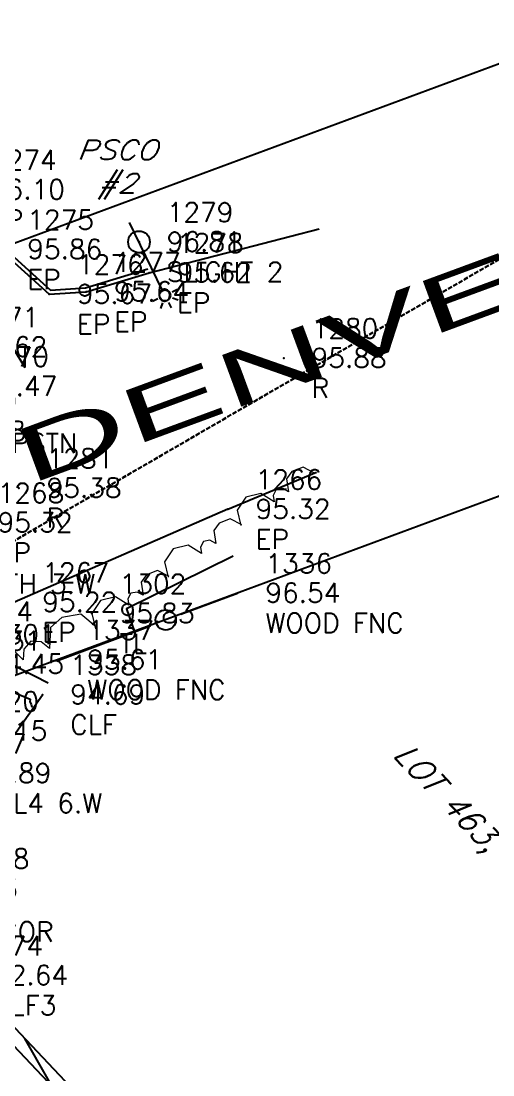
# Model space of a CAD drawing. Header units: feet. Extents: x 1023941 to 1026768, y 90264 to 94497.
# Drawn here: x 1025686.5 to 1025744.7, y 93540.8 to 93670.9 of the extents above; entities that cross this region are included whole.
import ezdxf
from ezdxf.enums import TextEntityAlignment as Align

# ---------------------------------------------------------------- set-up
doc = ezdxf.new("R2010")
doc.units = ezdxf.units.FT
doc.header["$MEASUREMENT"] = 0
doc.set_wipeout_variables(frame=1)
doc.linetypes.add('DASHED', pattern=[0.75, 0.5, -0.25])
for name, color, linetype in [('DESC', 6, 'Continuous'), ('E2BDL', 5, 'Continuous'), ('E3BDL', 6, 'Continuous'), ('E6ABT-L', 4, 'Continuous'), ('E6RWL', 10, 'Continuous'), ('E6TOS', 9, 'Continuous'), ('E6TOS-R', 9, 'Continuous'), ('E6TRL', 9, 'Continuous'), ('E7B-T', 3, 'Continuous'), ('E7EPL', 10, 'Continuous'), ('E7FCL', 10, 'Continuous'), ('E7FCL-CLF', 10, 'CLF'), ('E7SNT', 3, 'Continuous'), ('E7UTS', 10, 'Continuous'), ('E7UTT', 10, 'Continuous'), ('ELEV', 9, 'Continuous'), ('F1-E1COL', 11, 'Continuous'), ('F1-E6COL', 9, 'Continuous'), ('PNTS', 6, 'Continuous'), ('W6TVL', 10, 'DASHED')]:
    doc.layers.add(name, color=color, linetype=linetype)
doc.styles.add('200BT', font='swiss.ttf', dxfattribs={"width": 2, "height": 6.8})
doc.styles.add('60S', font='simplex.shx', dxfattribs={"width": 1.15, "oblique": 22, "height": 2.4})
doc.styles.add('80SL', font='simplex.shx', dxfattribs={"oblique": 22, "height": 2.8})
doc.styles.add('S6', font='SIMPLEX', dxfattribs={"height": 0.083333})
doc.linetypes.add('CLF', pattern='A,0.28,-0.017891,["X",Standard,S=0.065,R=0,X=0,Y=-0.024733],-0.0663', length=0.364191)

# ---------------------------------------------------------------- blocks, each defined once
blk = doc.blocks.new('*U347')
at = {"layer": 'F1-E6COL', "elevation": 96, "flags": 128}
blk.add_lwpolyline([(1025712.7, 93604.83), (1025699.54, 93598.34), (1025700.51, 93595.49)], dxfattribs=at)
blk = doc.blocks.new('*U344')
at = {"layer": 'F1-E6COL', "elevation": 94, "flags": 128}
blk.add_lwpolyline([(1025596.54, 93621.25), (1025604.24, 93613.21), (1025604.8, 93612.61), (1025612.23, 93602.63), (1025610.99, 93602.57), (1025610.14, 93602.56), (1025610.23, 93601.65), (1025610.06, 93600.54), (1025613.37, 93595.67), (1025614.16, 93595.04), (1025615.69, 93594.8), (1025615.83, 93595.03), (1025616.88, 93595.64), (1025617.68, 93596.6), (1025617.78, 93596.86), (1025623.62, 93594.81), (1025630.13, 93595.51), (1025632.67, 93595.33), (1025634.52, 93595.45), (1025639.14, 93594.08), (1025642.77, 93594.8), (1025642.9, 93594.29), (1025642.95, 93593.15), (1025643.25, 93592.74), (1025643.91, 93592), (1025642.72, 93589.19), (1025647.36, 93585.84), (1025649.54, 93586.92), (1025652.38, 93588.41), (1025656.46, 93590.6), (1025664.89, 93591.96), (1025671.3, 93590.69), (1025674.69, 93591.2), (1025678.97, 93590.8), (1025687.66, 93587.16), (1025687.61, 93586.85), (1025687.78, 93586.57), (1025687.86, 93586.19)], dxfattribs=at)
blk = doc.blocks.new('*U343')
at = {"layer": 'F1-E1COL', "elevation": 95, "flags": 128}
for points in [[(1025599.73, 93623.15), (1025605.47, 93617.17), (1025607.63, 93614.83), (1025615.15, 93604.74), (1025615.7, 93604.09)], [(1025617.82, 93601.63), (1025619.46, 93599.71), (1025623.69, 93598.24), (1025630.27, 93598.94), (1025634.57, 93599.26), (1025635.6, 93598.69), (1025641.02, 93597.08), (1025648.29, 93598.52), (1025648.55, 93597.5), (1025648.57, 93596.97), (1025649.2, 93596.12), (1025649.5, 93595.79), (1025647.11, 93590.16), (1025648.42, 93589.22), (1025649.03, 93589.52), (1025653.16, 93591.68), (1025654.86, 93592.6), (1025665.38, 93594.3), (1025673.37, 93592.72), (1025674.2, 93592.84), (1025675.94, 93592.68), (1025677.34, 93593.3), (1025683.86, 93596.97), (1025685.58, 93593.99), (1025684.91, 93591.75), (1025689.87, 93589.17)]]:
    blk.add_lwpolyline(points, dxfattribs=at)
at = {"layer": 'F1-E1COL', "insert": (1025616.76, 93602.86, 95), "char_height": 1, "attachment_point": 5, "rotation": 310.6237}
blk.add_mtext('{95.00}', dxfattribs=at)
blk = doc.blocks.new('*U257')
at = {"layer": 'F1-E6COL', "elevation": 92, "flags": 128}
blk.add_lwpolyline([(1025729.09, 93500.67), (1025722.02, 93502.57), (1025709.5, 93502.08), (1025709.28, 93502.05), (1025708.77, 93502.24), (1025706.64, 93505.16), (1025699.49, 93517.05), (1025694.53, 93523.98), (1025692.81, 93535.04), (1025687.01, 93545.26)], dxfattribs=at)
blk = doc.blocks.new('*U256')
at = {"layer": 'F1-E6COL', "elevation": 93, "flags": 128}
blk.add_lwpolyline([(1025733.97, 93495.49), (1025722.33, 93498.61), (1025711.83, 93498.2), (1025709.21, 93497.77), (1025703.22, 93500.06), (1025691.82, 93515.64), (1025689.81, 93517.74), (1025689.85, 93519.77), (1025689.18, 93522.83), (1025686.93, 93537.26), (1025678.37, 93552.36), (1025669.82, 93558.41), (1025668.96, 93559.05), (1025668.77, 93559.08), (1025655.91, 93558.01), (1025654.81, 93557.22), (1025652.87, 93556.53), (1025642.19, 93554.12), (1025630.25, 93554.53), (1025624.42, 93553.08), (1025621.78, 93548.5)], dxfattribs=at)
blk = doc.blocks.new('*U254')
at = {"layer": 'F1-E6COL', "elevation": 94, "flags": 128}
blk.add_lwpolyline([(1025738.85, 93490.3), (1025722.65, 93494.64), (1025714.16, 93494.31), (1025709.14, 93493.5), (1025697.67, 93497.88), (1025690.56, 93507.6), (1025684.57, 93513.84), (1025684.7, 93519.9), (1025682.68, 93529.03), (1025681.05, 93539.49), (1025674.85, 93550.42), (1025667.99, 93555.27), (1025656.21, 93553.98), (1025653.9, 93553.82), (1025642.34, 93552.19), (1025641.19, 93551.94), (1025640.46, 93551.96), (1025624.43, 93547.97), (1025623.28, 93545.97)], dxfattribs=at)
blk = doc.blocks.new('TREE2')
at = {"color": 0, "linetype": 'ByBlock', "lineweight": 0}
for points in [[(0.2204, 0.0082), (0.1877, 0.0898), (0.1061, 0.1224), (0.0245, 0.0898), (-0.0082, 0.0082)], [(0.4978, 0.0082), (0.4652, 0.0735), (0.3999, 0.0898), (0.3509, 0.0735), (0.3183, 0.0082)], [(0.3183, 0.0082), (0.302, 0.0408), (0.2693, 0.0571), (0.2367, 0.0408), (0.2204, 0.0082)]]:
    blk.add_lwpolyline(points, dxfattribs=at)
blk = doc.blocks.new('SLIGHT')
for p, q in [((0.1834, 0.0243), (0.1834, 0.043)), ((0.1665, 0), (-0.0667, 0)), ((0.2006, 0.0172), (0.2138, 0.0304)), ((0.2078, 0), (0.2264, 0)), ((0.1834, -0.0243), (0.1834, -0.043)), ((0.2006, -0.0172), (0.2138, -0.0304))]:
    blk.add_line(p, q)
for centre, radius in [((0, 0), 0.0335), ((0.1834, 0), 0.0169)]:
    blk.add_circle(centre, radius)
blk = doc.blocks.new('POINT')
blk.add_point((0, 0))
at = {"layer": 'DESC', "style": 'S6'}
blk.add_attdef('DESC', (0.1191, -0.1698), '', height=0.0833, dxfattribs=at)
at = {"layer": 'ELEV', "style": 'S6'}
blk.add_attdef('ELEV', (0.1191, -0.0403), '', height=0.0833, dxfattribs=at)
at = {"layer": 'PNTS', "style": 'S6'}
blk.add_attdef('POINT', (0.1191, 0.0855), '', height=0.0833, dxfattribs=at)
blk = doc.blocks.new('CHAIN')
blk.add_circle((0, 0), 0.0313)

msp = doc.modelspace()

# ---------------------------------------------------------------- linework, layer by layer
at = {"layer": 'E2BDL'}
msp.add_line((1025615.9146, 93617.56993), (1025852.69347, 93368.86838), dxfattribs=at)
at = {"layer": 'E3BDL'}
for p, q in [((1025779.5567, 93678.23788), (1025620.17122, 93619.14801)), ((1025657.45966, 93579.64663), (1025772.2732, 93622.2121))]:
    msp.add_line(p, q, dxfattribs=at)
at = {"layer": 'E6RWL', "linetype": 'Continuous', "ltscale": 0.4}
msp.add_lwpolyline([(1025684.30466, 93642.97436), (1025690.17049, 93637.68362), (1025694.47599, 93637.95804), (1025702.1707, 93640.29603)], dxfattribs=at)
at = {"layer": 'E7EPL'}
for p, q in [((1025702.31606, 93639.81763), (1025723.28896, 93645.23602)), ((1025712.02134, 93610.61658), (1025722.98, 93615.19))]:
    msp.add_line(p, q, dxfattribs=at)
msp.add_lwpolyline([(1025712.02134, 93610.61658), (1025685.71767, 93599.1236), (1025680.18936, 93608.96221), (1025674.45023, 93620.23276), (1025678.31433, 93625.79614), (1025677.0742, 93630.65217), (1025674.2007, 93637.37627), (1025669.94345, 93643.83171), (1025679.2492, 93650.07447), (1025683.86388, 93642.69859), (1025689.99204, 93637.17123), (1025694.56577, 93637.46275), (1025702.31606, 93639.81763)], dxfattribs=at)
at = {"layer": 'E7FCL'}
for p, q in [((1025706.25059, 93597.64677), (1025713.24255, 93600.26796)), ((1025691.26876, 93592.03029), (1025702.50513, 93596.24265))]:
    msp.add_line(p, q, dxfattribs=at)
at = {"layer": 'E7FCL-CLF', "flags": 128}
msp.add_lwpolyline([(1025769.92767, 93495.4913), (1025751.75303, 93477.13014), (1025739.5693, 93489.53454), (1025721.52201, 93508.72568), (1025698.80286, 93532.77951), (1025679.64511, 93553.05915), (1025671.06743, 93562.15088), (1025674.86833, 93567.43692)], dxfattribs=at)

# ---------------------------------------------------------------- block references
at = {"layer": 'E6TOS', "xscale": 28.80000000004657, "yscale": 28.80000000000291, "zscale": 28.79999999999999}
for p, values in [((1025679.2492, 93650.07447), {'ELEV': '96.10', 'POINT': '1274', 'DESC': 'EP'}), ((1025683.86388, 93642.69859), {'ELEV': '95.86', 'POINT': '1275', 'DESC': 'EP'}), ((1025701.07638, 93643.62085), {'ELEV': '96.81', 'POINT': '1279', 'DESC': 'SLIGHT 2'}), ((1025702.31606, 93639.81763), {'ELEV': '95.62', 'POINT': '1278', 'DESC': 'EP'}), ((1025694.56577, 93637.46275), {'ELEV': '95.64', 'POINT': '1277', 'DESC': 'EP'}), ((1025689.99204, 93637.17123), {'ELEV': '95.67', 'POINT': '1276', 'DESC': 'EP'}), ((1025665.98655, 93632.99793), {'ELEV': '96.46', 'POINT': '1282', 'DESC': 'EDGE PSTN'}), ((1025677.0742, 93630.65217), {'ELEV': '95.62', 'POINT': '1271', 'DESC': 'EP'}), ((1025678.31433, 93625.79614), {'ELEV': '95.47', 'POINT': '1270', 'DESC': 'EP'}), ((1025672.0325, 93622.4662), {'ELEV': '95.71', 'POINT': '1285', 'DESC': 'EDGE PSTN'}), ((1025674.45023, 93620.23276), {'ELEV': '95.48', 'POINT': '1269', 'DESC': 'EP'}), ((1025712.02134, 93610.61658), {'ELEV': '95.32', 'POINT': '1266', 'DESC': 'EP'}), ((1025680.18936, 93608.96221), {'ELEV': '95.32', 'POINT': '1268', 'DESC': 'EP'}), ((1025668.26865, 93605.09422), {'ELEV': '95.35', 'POINT': '1287', 'DESC': 'CL FT PTH 3.W'}), ((1025713.24255, 93600.26796), {'ELEV': '96.54', 'POINT': '1336', 'DESC': 'WOOD FNC'}), ((1025685.71767, 93599.1236), {'ELEV': '95.22', 'POINT': '1267', 'DESC': 'EP'}), ((1025695.25269, 93597.74085), {'ELEV': '95.83', 'POINT': '1302', 'DESC': 'TL'}), ((1025691.26876, 93592.03029), {'ELEV': '95.61', 'POINT': '1337', 'DESC': 'WOOD FNC'}), ((1025679.14663, 93591.49574), {'ELEV': '94.45', 'POINT': '1301', 'DESC': 'TL'}), ((1025689.15891, 93587.71903), {'ELEV': '94.69', 'POINT': '1338', 'DESC': 'CLF'}), ((1025671.06743, 93562.15088), {'ELEV': '92.18', 'POINT': '875', 'DESC': 'CLF3 COR'}), ((1025679.64511, 93553.05915), {'ELEV': '92.64', 'POINT': '874', 'DESC': 'CLF3'})]:
    msp.add_blockref('POINT', p, dxfattribs=at).add_auto_attribs(values)
at = {"layer": 'E6TOS-R', "xscale": 28.80000000004657, "yscale": 28.80000000000291, "zscale": 28.79999999999999}
for p, values in [((1025718.94647, 93629.27953), {'ELEV': '95.88', 'POINT': '1280', 'DESC': 'R'}), ((1025686.24754, 93613.23464), {'ELEV': '95.38', 'POINT': '1281', 'DESC': 'R'}), ((1025676.32731, 93594.31945), {'ELEV': '95.31', 'POINT': '1304', 'DESC': 'R'})]:
    msp.add_blockref('POINT', p, dxfattribs=at).add_auto_attribs(values)
at = {"layer": 'E6TRL'}
for p, xscale, yscale, zscale, rotation in [((1025713.906, 93608.57437), 22.01260985690958, 22.01260985691624, 22.01260985691047, 35.43087988943751), ((1025704.93789, 93602.19379), 22.01260985690958, 22.01260985691624, 22.01260985691047, 35.43087988943751), ((1025695.96979, 93595.81321), 22.01260985690958, 22.01260985691624, 22.01260985691047, 35.43087988943751), ((1025679.68418, 93588.65429), 35.74183402003704, 35.74183401999471, 35.74183401999846, 23.30982529153147)]:
    msp.add_blockref('TREE2', p, dxfattribs=dict(at, xscale=xscale, yscale=yscale, zscale=zscale, rotation=rotation))
at = {"layer": 'E7FCL', "xscale": 40.0000000000226, "yscale": 40, "zscale": 40, "rotation": 20.55027777776287}
msp.add_blockref('CHAIN', (1025704.37786, 93596.94471), dxfattribs=at)
at = {"layer": 'E7UTS', "xscale": 39.99999999997398, "yscale": 40, "zscale": 40, "rotation": 295.867538734882}
msp.add_blockref('SLIGHT', (1025701.07638, 93643.62085), dxfattribs=at)
at = {"layer": 'F1-E1COL'}
msp.add_blockref('*U343', (0, 0), dxfattribs=at)
at = {"layer": 'F1-E6COL'}
for name in ['*U344', '*U347', '*U256', '*U254', '*U257']:
    msp.add_blockref(name, (0, 0), dxfattribs=at)

# ---------------------------------------------------------------- texts
at = {"layer": 'E6ABT-L', "style": '80SL', "oblique": 22}
msp.add_text('LOT 463, MAP 138', height=2.8, rotation=314, dxfattribs=at).set_placement((1025732.30355, 93580.22079))
at = {"layer": 'E7B-T', "style": '60S', "oblique": 22, "width": 1.15}
msp.add_text("(0.76' W OF LINE)", height=2.4, rotation=2.3621916, dxfattribs=at).set_placement((1025664.436, 93573.29204))
at = {"layer": 'E7SNT', "style": '200BT', "width": 2}
msp.add_text('DENVER DRIVE', height=6.8, rotation=20.2479828, dxfattribs=at).set_placement((1025687.47191, 93613.61148))
at = {"layer": 'E7UTT', "style": '60S', "oblique": 22, "width": 1.15}
for s, p in [('PSCO', (1025698.34102, 93653.78388)), ('#2', (1025698.34102, 93649.6696))]:
    msp.add_text(s, height=2.4, dxfattribs=at).set_placement(p, align=Align.CENTER)

# ---------------------------------------------------------------- next in the draw order: wipeouts: each hides what was drawn before it
msp.add_wipeout([(1025663.8879, 93571.62804), (1025703.63768, 93573.26777), (1025703.4177, 93578.60038), (1025663.66792, 93576.96064)]).dxf.layer = 'E7B-T'

# ---------------------------------------------------------------- next in the draw order: linework, layer by layer
at = {"layer": 'E7FCL-CLF', "flags": 128}
msp.add_lwpolyline([(1025674.86833, 93567.43692), (1025689.15891, 93587.71903)], dxfattribs=at)
at = {"layer": 'W6TVL'}
for p, q in [((1025811.0065, 93679.5322), (1025076.462, 93252.7679)), ((1025076.462, 93252.7679), (1025811.0065, 93679.5322))]:
    msp.add_line(p, q, dxfattribs=at)

# ---------------------------------------------------------------- next in the draw order: block references
at = {"layer": 'E6TOS', "xscale": 28.80000000004657, "yscale": 28.80000000000291, "zscale": 28.79999999999999}
for p, values in [((1025677.59212, 93578.01555), {'ELEV': '88.89', 'POINT': '877', 'DESC': 'SWL4 6.W'}), ((1025674.86833, 93567.43692), {'ELEV': '91.28', 'POINT': '876', 'DESC': 'CLF3'})]:
    msp.add_blockref('POINT', p, dxfattribs=at).add_auto_attribs(values)
at = {"layer": 'E6TOS-R', "xscale": 28.80000000004657, "yscale": 28.80000000000291, "zscale": 28.79999999999999}
msp.add_blockref('POINT', (1025677.0787, 93583.23191), dxfattribs=at).add_auto_attribs({'ELEV': '89.15', 'POINT': '1320', 'DESC': 'R'})

doc.saveas('drawing.dxf')
